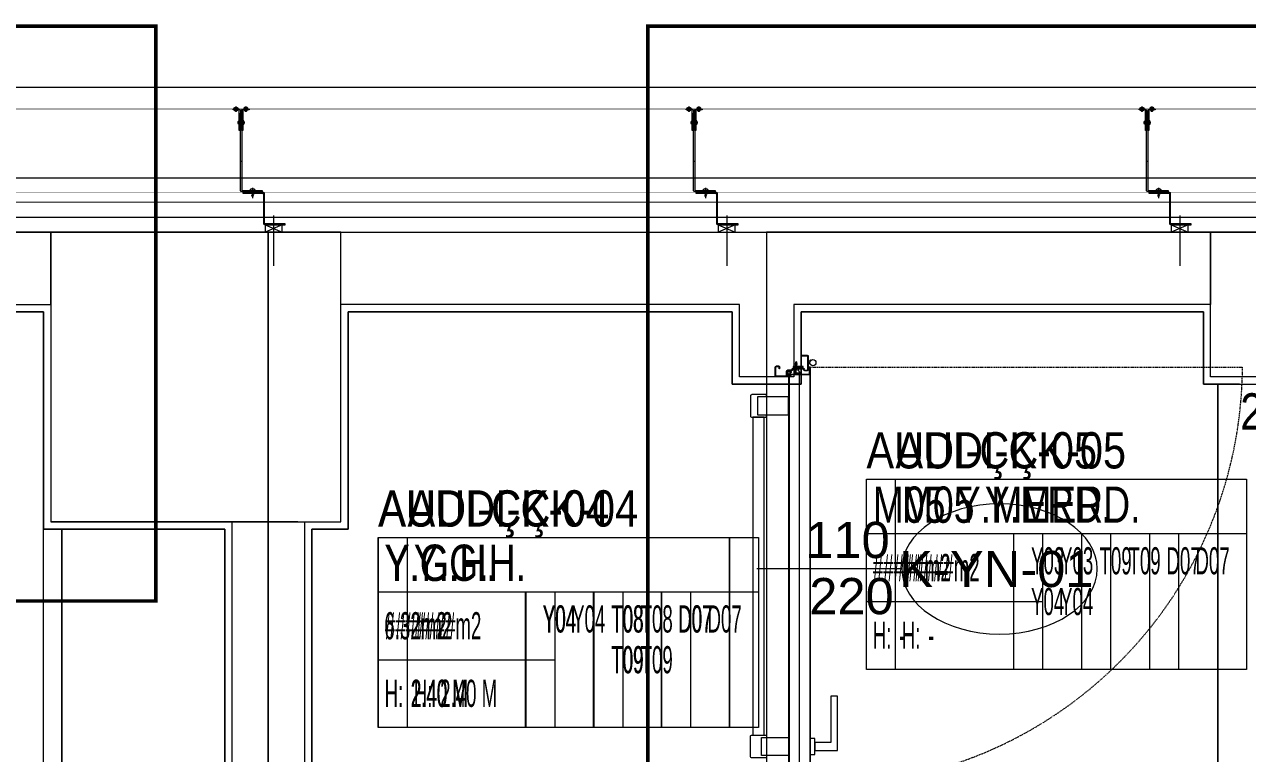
# Model space of a CAD drawing. Extents: x -1133 to 23780, y -1311 to 8245.
# Drawn here: x 21810.2 to 22147.7, y 2681 to 2882.3 of the extents above; entities that cross this region are included whole.
import ezdxf
from ezdxf.enums import TextEntityAlignment as Align

# ---------------------------------------------------------------- set-up
doc = ezdxf.new("R2010")
doc.units = 0
doc.header["$MEASUREMENT"] = 0
doc.linetypes.add('DOT2', pattern=[0.125, 0, -0.125])
doc.linetypes.add('HIDDEN2', pattern=[4.7625, 3.175, -1.5875])
doc.layers.get('0').update_dxf_attribs({"color": 9, "lineweight": 9})
for name, color, linetype, lineweight in [('00', 9, 'Continuous', 9), ('01', 9, 'Continuous', 9), ('06C', 9, 'Continuous', 9), ('06D', 9, 'Continuous', 9), ('10', 9, 'Continuous', 9), ('12', 9, 'Continuous', 9), ('14', 9, 'Continuous', 9), ('19', 9, 'Continuous', 9), ('20', 9, 'DOT2', 9), ('21', 9, 'Continuous', 9), ('22', 8, 'Continuous', 9), ('31', 9, 'Continuous', 9), ('33', 9, 'BATTING', 9), ('35', 9, 'Continuous', 9), ('40B', 9, 'Continuous', 9)]:
    doc.layers.add(name, color=color, linetype=linetype, lineweight=lineweight)
doc.styles.add('Arial', font='arial.ttf', dxfattribs={"height": 2.5})
doc.styles.add('MuuM_TEXT-STANDART', font='ARIALN.TTF')
doc.linetypes.add('BATTING', pattern='A,0.0001,-0.1,[134,ltypeshp.shx,S=0.1,R=0,X=-0.1,Y=0],-0.2,[134,ltypeshp.shx,S=0.1,R=180,X=0.1,Y=0],-0.1', length=0.4001)

# ---------------------------------------------------------------- blocks, each defined once
blk = doc.blocks.new('0_doorno')
blk.add_lwpolyline([(4.5, 0), (12.5, 0)])
blk.add_ellipse((-0.891, 0), major_axis=(-5.391, 0), ratio=0.666667)
at = {"style": 'Arial'}
blk.add_attdef('YUKSEKLIK', text='', height=2, dxfattribs=at).set_placement((5, 12.3), align=Align.TOP_LEFT)
blk.add_attdef('KAPINO', text='', height=2, dxfattribs=at).set_placement((0, 0), align=Align.MIDDLE)
blk.add_attdef('GENISLIK', text='', height=2, dxfattribs=at).set_placement((5, -3.789), align=Align.BOTTOM_LEFT)
blk = doc.blocks.new('KAPI KODLARI ÇATI KATI')
at = {"layer": '22'}
ref = blk.add_blockref('0_doorno', (22074.82, 2732), dxfattribs=dict(at, xscale=-5, yscale=5, zscale=5))
ref.add_attrib('KAPINO', 'K-YN-01', dxfattribs={"layer": '0', "height": 10, "style": 'Arial'}).set_placement((22078.4, 2732), align=Align.MIDDLE)
ref.add_attrib('GENISLIK', '110', dxfattribs={"layer": '0', "height": 10, "style": 'Arial'}).set_placement((22025.66, 2732), align=Align.BOTTOM_LEFT)
ref.add_attrib('YUKSEKLIK', '220', dxfattribs={"layer": '0', "height": 10, "style": 'Arial'}).set_placement((22026.77, 2729.5), align=Align.TOP_LEFT)
blk = doc.blocks.new('0_roomno2-flat-2')
at = {"layer": '21'}
blk.add_lwpolyline([(96.88, -52.5), (0, -52.5), (0, 0), (96.88, 0)], close=True, dxfattribs=at)
for points in [[(0, -15), (96.88, -15)], [(40.62, -15), (40.62, -52.5)], [(59.38, -15), (59.38, -52.5)], [(78.12, -15), (78.12, -52.5)], [(0, -33.75), (40.62, -33.75)]]:
    blk.add_lwpolyline(points, dxfattribs=at)
at = {"layer": '21', "style": 'MuuM_TEXT-STANDART', "width": 0.6}
blk.add_text('H:', height=7.5, dxfattribs=at).set_placement((1.75, -43.04), align=Align.MIDDLE_LEFT)
at = {"layer": '21', "style": 'Arial'}
blk.add_attdef('ODANO', (0, 5.85), '', height=10, dxfattribs=at)
blk.add_attdef('MEKANADI', text='', height=10, dxfattribs=at).set_placement((1.75, -15), align=Align.BOTTOM_LEFT)
at = {"layer": '21', "style": 'MuuM_TEXT-STANDART', "width": 0.6}
for tag, p in [('YER01', (50, -22.5)), ('TAVAN01', (68.75, -22.5)), ('DUVAR01', (87.5, -22.5)), ('YER02', (50, -33.75)), ('TAVAN02', (68.75, -33.75)), ('DUVAR02', (87.5, -33.75)), ('YER03', (50, -45)), ('TAVAN03', (68.75, -45)), ('DUVAR03', (87.5, -45))]:
    blk.add_attdef(tag, text='', height=7.5, dxfattribs=at).set_placement(p, align=Align.MIDDLE_CENTER)
for tag, p in [('M2', (1.75, -24.38)), ('TEMIZTAVANYUKSEKLIGI', (9, -43.04))]:
    blk.add_attdef(tag, text='', height=7.5, dxfattribs=at).set_placement(p, align=Align.MIDDLE_LEFT)
blk = doc.blocks.new('p-kolon_80x80')
blk.add_lwpolyline([(-40, -40), (40, -40), (40, 40), (-40, 40)], close=True)
blk = doc.blocks.new('*U11')
at = {"ltscale": 15}
for p, q in [((-24.9, 0.9), (-25.7, 0)), ((-24.9, -0.9), (-25.7, 0)), ((-22.9, 1.5), (-24.9, 0.9)), ((-22.9, 1.5), (-22.9, -1.5)), ((-21.2, -2.7), (-18.1, 2.8)), ((-21, -2.7), (-17.9, 2.7)), ((-19.7, -2.7), (-16.6, 2.8)), ((-19.5, -2.7), (-16.4, 2.7)), ((-18.5, 1.5), (-18.3, 2)), ((-18.2, -2.7), (-15.1, 2.8)), ((-18, -2.7), (-14.9, 2.7)), ((-17, 1.5), (-16.8, 2)), ((-16.7, -2.7), (-13.6, 2.8)), ((-16.5, -2.7), (-13.4, 2.7)), ((-15.5, 1.5), (-15.3, 2)), ((-15.2, -2.7), (-12.1, 2.8)), ((-15, -2.7), (-11.9, 2.7)), ((-14, 1.5), (-13.8, 2)), ((-13.7, -2.7), (-10.6, 2.8)), ((-13.5, -2.7), (-10.4, 2.7)), ((-12.5, 1.5), (-12.3, 2)), ((-12.2, -2.7), (-9.1, 2.8)), ((-12, -2.7), (-8.9, 2.7)), ((-11, 1.5), (-10.8, 2)), ((-10.7, -2.7), (-7.6, 2.8)), ((-10.5, -2.7), (-7.4, 2.7)), ((-9.5, 1.5), (-9.3, 2)), ((-9.2, -2.7), (-6.1, 2.8)), ((-9, -2.7), (-5.9, 2.7)), ((-8, 1.5), (-7.8, 2)), ((-7.7, -2.7), (-4.6, 2.8)), ((-7.5, -2.7), (-4.4, 2.7)), ((-6.5, 1.5), (-6.3, 2)), ((-6.2, -2.7), (-3.1, 2.8)), ((-6, -2.7), (-2.9, 2.7)), ((-5, 1.5), (-4.8, 2)), ((-4.7, -2.7), (-1.6, 2.8)), ((-4.5, -2.7), (-1.4, 2.7)), ((-3.5, 1.5), (-3.3, 2)), ((-2, 1.5), (-1.8, 2)), ((-0.5, 4.2), (-1.5, 1.5)), ((0, 0.5), (-0.6, 0.5)), ((-24.9, -0.9), (-22.9, -1.5)), ((-8.6, -1.5), (-22.9, -1.5)), ((-21.2, -2.7), (-20.9, -1.5)), ((-20.3, -1.5), (-19.1, -1.5)), ((-19.7, -2.7), (-19.4, -1.5)), ((-18.8, -1.5), (-17.6, -1.5)), ((-18.2, -2.7), (-17.9, -1.5)), ((-17.3, -1.5), (-16.1, -1.5)), ((-16.7, -2.7), (-16.4, -1.5)), ((-15.8, -1.5), (-14.6, -1.5)), ((-15.2, -2.7), (-14.9, -1.5)), ((-14.3, -1.5), (-13.1, -1.5)), ((-13.7, -2.7), (-13.4, -1.5)), ((-12.8, -1.5), (-11.6, -1.5)), ((-12.2, -2.7), (-11.9, -1.5)), ((-11.3, -1.5), (-10.1, -1.5)), ((-10.7, -2.7), (-10.4, -1.5)), ((-9.8, -1.5), (-8.6, -1.5)), ((-9.2, -2.7), (-8.9, -1.5)), ((-8.3, -1.5), (-7.1, -1.5)), ((-7.7, -2.7), (-7.4, -1.5)), ((-6.8, -1.5), (-5.6, -1.5)), ((-6.2, -2.7), (-5.9, -1.5)), ((-5.3, -1.5), (-4.1, -1.5)), ((-4.7, -2.7), (-4.4, -1.5)), ((-3.8, -1.5), (-2.1, -1.5)), ((-0.5, -4.2), (-1.5, -1.5)), ((0, -0.5), (-0.6, -0.5))]:
    blk.add_line(p, q, dxfattribs=at)
for p, q in [((-6.9, 1.5), (-22.9, 1.5)), ((-17.4, 1.5), (-18.6, 1.5)), ((-15.9, 1.5), (-17.1, 1.5)), ((-14.4, 1.5), (-15.6, 1.5)), ((-12.9, 1.5), (-14.1, 1.5)), ((-11.4, 1.5), (-12.6, 1.5)), ((-9.9, 1.5), (-11.1, 1.5)), ((-8.4, 1.5), (-9.6, 1.5)), ((-6.9, 1.5), (-8.1, 1.5)), ((-5.4, 1.5), (-6.6, 1.5)), ((-3.9, 1.5), (-5.1, 1.5)), ((-2.4, 1.5), (-3.6, 1.5)), ((-1.5, 1.5), (-2.1, 1.5)), ((0, 0.5), (0, 4.1)), ((-1.5, -1.5), (-2.1, -1.5)), ((0, -0.5), (0, -4.1))]:
    blk.add_line(p, q)
for centre, radius, start, end in [((-26, 3.9), 3.92, 274.361, 322.1025), ((-26, -3.9), 3.92, 37.8975, 85.639), ((-18, 2.8), 0.0971, 330.3204, 150.3204), ((-16.5, 2.8), 0.0971, 330.3204, 150.3204), ((-15, 2.8), 0.0971, 330.3204, 150.3204), ((-13.5, 2.8), 0.0971, 330.3204, 150.3204), ((-12, 2.8), 0.0971, 330.3204, 150.3204), ((-10.5, 2.8), 0.0971, 330.3204, 150.3204), ((-9, 2.8), 0.0971, 330.3204, 150.3204), ((-7.5, 2.8), 0.0971, 330.3204, 150.3204), ((-6, 2.8), 0.0971, 330.3204, 150.3204), ((-4.5, 2.8), 0.0971, 330.3204, 150.3204), ((-3, 2.8), 0.0971, 330.3204, 150.3204), ((-1.5, 2.8), 0.0971, 330.3204, 150.3204), ((-0.6, 0), 0.486, 90, 270), ((-0.3, 4.1), 0.25, 0, 150.0864), ((-21.1, -2.7), 0.0971, 150.3204, 330.3204), ((-19.6, -2.7), 0.0971, 150.3204, 330.3204), ((-18.1, -2.7), 0.0971, 150.3204, 330.3204), ((-16.6, -2.7), 0.0971, 150.3204, 330.3204), ((-15.1, -2.7), 0.0971, 150.3204, 330.3204), ((-13.6, -2.7), 0.0971, 150.3204, 330.3204), ((-12.1, -2.7), 0.0971, 150.3204, 330.3204), ((-10.6, -2.7), 0.0971, 150.3204, 330.3204), ((-9.1, -2.7), 0.0971, 150.3204, 330.3204), ((-7.6, -2.7), 0.0971, 150.3204, 330.3204), ((-6.1, -2.7), 0.0971, 150.3204, 330.3204), ((-4.6, -2.7), 0.0971, 150.3204, 330.3204), ((-0.3, -4.1), 0.25, 209.9136, 0)]:
    blk.add_arc(centre, radius, start, end, dxfattribs=at)
blk = doc.blocks.new('conta')
at = {"ltscale": 10}
for p, q in [((-2649.88, 5344.46), (-2649.78, 5344.3)), ((-2649.87, 5345.53), (-2649.81, 5345.61)), ((-2649.78, 5344.3), (-2649.74, 5344.3)), ((-2649.72, 5345.4), (-2649.28, 5345.4)), ((-2649.25, 5345.41), (-2649.09, 5345.51)), ((-2648.97, 5344.05), (-2648.78, 5343.8)), ((-2648.87, 5344.09), (-2648.7, 5343.86)), ((-2648.83, 5344.87), (-2648.56, 5345.24)), ((-2648.77, 5345.12), (-2648.63, 5345.3)), ((-2648.56, 5345.31), (-2648.56, 5345.31)), ((-2648.71, 5343.79), (-2648.71, 5343.79))]:
    blk.add_line(p, q, dxfattribs=at)
for centre, radius, start, end in [((-2653.03, 5345), 3.19, 350.4674, 8.9372), ((-2649.87, 5344.47), 0.02, 170.4674, 213.7451), ((-2649.83, 5345.5), 0.05, 140.6345, 188.9372), ((-2649.74, 5345.58), 0.0696, 22.2428, 159.258), ((-2650.94, 5345.01), 1.24, 340.3382, 16.7772), ((-2649.74, 5344.58), 0.03, 160.3382, 273.2666), ((-2649.72, 5345.37), 0.03, 90, 196.7772), ((-2649.56, 5341.55), 3.01, 80.4362, 93.2666), ((-2649.28, 5345.45), 0.05, 270, 303.0062), ((-2649.22, 5344.14), 0.231, 353.9571, 81.9004), ((-2649.08, 5345.49), 0.03, 4.7972, 123.0062), ((-2649.06, 5344.54), 0.03, 260.4362, 338.7066), ((-2650.22, 5344.99), 1.27, 338.7066, 23.0418), ((-2648.89, 5344.11), 0.1, 173.9571, 217.2653), ((-2649.01, 5345.57), 0.05, 18.7951, 42.1429), ((-2651.17, 5344.83), 2.33, 7.5897, 18.7951), ((-2658.2, 5345.19), 9.36, 353.6857, 357.8537), ((-2648.79, 5344.15), 0.1, 173.6857, 217.2653), ((-2648.81, 5345.15), 0.05, 187.5897, 322.7347), ((-2648.79, 5344.84), 0.05, 142.7347, 180.2669), ((-2648.74, 5343.83), 0.05, 307.2653, 37.2653), ((-2648.59, 5345.27), 0.05, 52.7347, 142.7347), ((-2648.59, 5345.27), 0.05, 322.7347, 52.7347), ((-2648.74, 5343.83), 0.05, 217.2653, 307.2653)]:
    blk.add_arc(centre, radius, start, end, dxfattribs=at)
for points, knots in [([(-2649.74, 5344.31), (-2649.74, 5344.34), (-2649.7, 5344.52), (-2649.59, 5344.33), (-2649.34, 5344.36), (-2649.23, 5344.37), (-2649.18, 5344.37)], [0, 0, 0, 0, 0.1008757, 0.3841126, 0.5436166, 0.6906785, 0.6906785, 0.6906785, 0.6906785]), ([(-2648.98, 5345.6), (-2649, 5345.63), (-2649.09, 5345.71), (-2649.23, 5345.44), (-2649.32, 5345.74), (-2649.39, 5345.46), (-2649.51, 5345.75), (-2649.59, 5345.5), (-2649.65, 5345.57), (-2649.68, 5345.61)], [0.0086373, 0.0086373, 0.0086373, 0.0086373, 0.1097304, 0.3133405, 0.4430081, 0.5658764, 0.7165186, 0.8527974, 0.9648495, 0.9648495, 0.9648495, 0.9648495])]:
    blk.add_open_spline(points, degree=3, knots=knots, dxfattribs=at)
blk = doc.blocks.new('p-yn_sackasa')
at = {"layer": '10', "linetype": 'Continuous'}
for p, q in [((0, 6.16), (0, 6.9)), ((0.01, 6.9), (0.01, 6.15)), ((0.14, 6.9), (0.14, 6.16)), ((0.15, 6.9), (0.15, 6.16)), ((2.69, 7.16), (0.26, 7.16)), ((2.69, 7.15), (0.26, 7.15)), ((2.69, 7.02), (0.26, 7.02)), ((0.26, 7.01), (2.69, 7.01)), ((2.8, 3.29), (2.8, 6.9)), ((2.81, 3.29), (2.81, 6.9)), ((2.94, 3.29), (2.94, 6.9)), ((2.95, 3.29), (2.95, 6.9)), ((0.26, 6.05), (0.76, 6.05)), ((0.75, 6.04), (0.26, 6.04)), ((0.26, 5.91), (0.75, 5.91)), ((0.76, 5.9), (0.26, 5.9)), ((0.75, 5.91), (0.75, 6.04)), ((0.76, 5.9), (0.76, 6.05)), ((1.11, 2.52), (1.11, 3.73)), ((1.12, 2.52), (1.12, 3.73)), ((1.25, 3.73), (1.25, 2.52)), ((1.26, 2.52), (1.26, 3.73)), ((1.37, 3.98), (2.49, 3.98)), ((2.49, 3.97), (1.37, 3.97)), ((1.37, 3.84), (2.49, 3.84)), ((2.49, 3.83), (1.37, 3.83)), ((2.6, 3.69), (2.5, 3.36)), ((2.51, 3.35), (2.61, 3.69)), ((2.73, 3.65), (2.63, 3.32)), ((2.74, 3.64), (2.64, 3.31)), ((-2.19, 0), (-2.19, -0.15)), ((0.67, -0.71), (0.67, 2.27)), ((0.69, -0.71), (0.69, 2.27)), ((0.81, -0.71), (0.81, 2.27)), ((0.83, -0.71), (0.83, 2.27)), ((0.92, 2.33), (0.95, 2.32)), ((0.93, 2.34), (0.95, 2.33)), ((1.01, 2.46), (0.99, 2.47)), ((0.99, 2.46), (1.01, 2.45)), ((-2.95, -0.25), (-2.95, -1.75)), ((-2.94, -1.75), (-2.94, -0.25)), ((-2.81, -0.25), (-2.81, -1.75)), ((-2.8, -0.25), (-2.8, -1.75)), ((-2.19, 0), (-2.7, 0)), ((-2.2, -0.01), (-2.7, -0.01)), ((-2.2, -0.14), (-2.7, -0.14)), ((-2.19, -0.15), (-2.7, -0.15)), ((1.01, -1.85), (-2.7, -1.85)), ((1.01, -1.86), (-2.7, -1.86)), ((-2.7, -1.99), (1.01, -1.99)), ((1.01, -2), (-2.7, -2)), ((-2.2, -0.14), (-2.2, -0.01)), ((0.92, -0.77), (0.95, -0.76)), ((0.93, -0.78), (0.95, -0.77)), ((0.99, -0.89), (1.01, -0.88)), ((1.01, -0.89), (0.99, -0.91)), ((1.11, -0.96), (1.11, -1.75)), ((1.12, -0.96), (1.12, -1.75)), ((1.25, -0.96), (1.25, -1.75)), ((1.26, -0.96), (1.26, -1.75))]:
    blk.add_line(p, q, dxfattribs=at)
for points in [[(0.15, 2.14), (0.67, 2.14), (0.67, -0.54), (0.15, -0.54)], [(0.15, 2.14), (0.41, 2.14), (0.41, -0.54), (0.15, -0.54)]]:
    blk.add_lwpolyline(points, close=True, dxfattribs=at)
for centre, radius, start, end in [((0.26, 6.9), 0.261, 90, 180), ((0.26, 6.9), 0.249, 90, 180), ((0.26, 6.9), 0.122, 90, 180), ((0.26, 6.9), 0.11, 90, 180), ((2.69, 6.9), 0.261, 0, 90), ((2.69, 6.9), 0.249, 0, 90), ((2.69, 6.9), 0.122, 0, 90), ((2.69, 6.9), 0.11, 0, 90), ((0.26, 6.16), 0.261, 180, 270), ((0.26, 6.16), 0.249, 181.345, 271.3502), ((0.26, 6.16), 0.122, 180, 270), ((0.26, 6.16), 0.11, 180, 270), ((1.37, 3.73), 0.253, 90, 180), ((1.37, 3.73), 0.24, 90, 180), ((1.37, 3.73), 0.114, 90, 180), ((1.37, 3.73), 0.101, 90, 180), ((2.49, 3.72), 0.261, 342.8602, 90), ((2.49, 3.72), 0.249, 342.8613, 90), ((2.49, 3.72), 0.122, 342.8607, 90), ((2.49, 3.72), 0.11, 342.8621, 90), ((0.89, 2.27), 0.219, 63.2153, 180), ((0.89, 2.27), 0.206, 63.2169, 180), ((0.89, 2.27), 0.0801, 63.215, 180), ((0.89, 2.27), 0.0674, 63.2144, 180), ((1.04, 2.52), 0.206, 243.2197, 0), ((1.04, 2.52), 0.219, 243.2148, 0), ((1.04, 2.52), 0.0801, 243.2203, 0), ((1.04, 2.52), 0.0674, 243.2129, 0), ((2.72, 3.29), 0.232, 162.8601, 0), ((2.72, 3.29), 0.219, 162.8613, 0), ((2.72, 3.29), 0.0927, 162.8605, 0), ((2.72, 3.29), 0.0801, 162.8624, 0), ((-2.7, -0.25), 0.253, 90, 180), ((-2.7, -1.75), 0.253, 180, 270), ((-2.7, -0.25), 0.24, 90, 180), ((-2.7, -1.75), 0.24, 180, 270), ((-2.7, -0.25), 0.114, 90, 180), ((-2.7, -1.75), 0.114, 180, 270), ((-2.7, -0.25), 0.101, 90, 180), ((-2.7, -1.75), 0.101, 180, 270), ((0.89, -0.71), 0.219, 180, 296.785), ((0.89, -0.71), 0.206, 180, 296.7851), ((0.89, -0.71), 0.0801, 180, 296.785), ((0.89, -0.71), 0.0674, 180, 180.5245), ((0.89, -0.71), 0.0674, 180, 296.7871), ((1.04, -0.96), 0.219, 0, 116.7854), ((1.04, -0.96), 0.206, 0, 116.7836), ((1.04, -0.96), 0.0801, 0, 116.7811), ((1.04, -0.96), 0.0674, 0, 116.7871), ((1.01, -1.75), 0.114, 270, 0), ((1.01, -1.75), 0.24, 270, 0), ((1.01, -1.75), 0.101, 270, 0), ((1.01, -1.75), 0.253, 270, 0)]:
    blk.add_arc(centre, radius, start, end, dxfattribs=at)
at = {"layer": '10', "xscale": 0.0842696629213483, "yscale": 0.0842696629213483, "zscale": 0.0842696629213483}
blk.add_blockref('*U11', (0.95, 1.35), dxfattribs=at)
at = {"layer": '14', "xscale": -0.7887640449438696, "yscale": 0.7887640449438696, "zscale": 0.7887640449438204, "rotation": 90}
blk.add_blockref('conta', (4217.78, -2086.42), dxfattribs=at)
blk = doc.blocks.new('*U460')
at = {"layer": '06D'}
for points in [[(12.5, 9.56), (11.87, 9.56), (11.87, 13.56, -0.414214), (12.25, 13.93), (17.75, 13.93, -0.414214), (18.12, 13.56), (18.12, 9.56), (17.5, 9.56)], [(111.5, 9.56), (112.12, 9.56), (112.12, 13.56, 0.414214), (111.75, 13.93), (106.25, 13.93, 0.414214), (105.87, 13.56), (105.87, 9.56), (106.5, 9.56)]]:
    blk.add_lwpolyline(points, format="xyb", dxfattribs=at)
for points in [[(12.5, 10.94), (17.5, 10.94), (17.5, 3.44), (12.5, 3.44)], [(105.87, 13.31), (18.12, 13.31), (18.12, 10.18), (105.87, 10.18)], [(111.5, 12.06), (106.5, 12.06), (106.5, 3.44), (111.5, 3.44)]]:
    blk.add_lwpolyline(points, close=True, dxfattribs=at)
for points in [[(12.8, -2.56), (12.8, -3.81), (17.2, -3.81), (17.2, -2.56), (12.8, -2.56)], [(13.87, -3.81), (13.87, -10.06), (28.87, -10.06), (28.87, -8.19), (16.12, -8.19), (16.12, -8.19), (16.12, -3.81), (13.87, -3.81)]]:
    blk.add_lwpolyline(points, dxfattribs=at)
at = {"layer": '10', "ltscale": 10}
for p, q in [((117.6, 3.44), (6.4, 3.44)), ((5, 0.68), (6, 1.33)), ((5, 0.68), (6, 1.33)), ((6, 0.28), (5, 0.28)), ((6, 0.28), (5, 0.28)), ((6, 0.08), (5, 0.08)), ((6, 0.08), (5, 0.08)), ((6, 1.76), (6, 1.33)), ((6.3, 1.76), (6, 1.76)), ((6, 1.76), (6, 1.33)), ((6.3, 1.76), (6, 1.76)), ((6, 1.33), (6, -0.17)), ((6, 1.33), (6, -0.17)), ((6.3, -2.19), (6.3, 3.34)), ((6.3, 1.33), (6.3, 1.76)), ((6.3, 1.33), (6.3, 1.76)), ((6.3, -0.17), (6.3, 1.33)), ((6.3, -0.17), (6.3, 1.33)), ((6.45, -2.29), (6.45, 3.24)), ((117.5, 3.29), (6.5, 3.29)), ((117.55, -2.29), (117.55, 3.24)), ((117.7, -2.19), (117.7, 3.34)), ((117.7, 1.76), (117.7, 0.26)), ((118, 1.76), (117.7, 1.76)), ((117.7, 0.26), (117.7, -0.17)), ((118, 0.26), (118, 1.76)), ((118, 1.51), (119, 1.51)), ((118, 1.31), (119, 1.31)), ((119, 0.91), (118, 0.26)), ((118, -0.17), (118, 0.26)), ((4.3, -2.46), (4.3, -2.34)), ((4.4, -2.24), (6.25, -2.24)), ((119.6, -2.56), (4.4, -2.56)), ((4.45, -2.41), (4.45, -2.39)), ((4.45, -2.39), (6.35, -2.39)), ((119.54, -2.41), (4.45, -2.41)), ((6, -0.17), (6.3, -0.17)), ((6, -0.17), (6.3, -0.17)), ((119.54, -2.39), (117.65, -2.39)), ((117.7, -0.17), (118, -0.17)), ((119.6, -2.24), (117.75, -2.24)), ((119.55, -2.41), (119.55, -2.39)), ((119.7, -2.46), (119.7, -2.34)), ((120.84, -2), (120.84, -2.43)), ((120.84, -2), (120.84, -2.43)), ((121.05, -2), (121.05, -2.43)), ((121.05, -2), (121.05, -2.43)), ((121.22, -2.16), (121.05, -2.16)), ((121.22, -2.16), (121.05, -2.16)), ((121.22, -2.16), (121.22, -2.29)), ((121.22, -2.16), (121.22, -2.29)), ((121.6, -2.73), (121.73, -2.62)), ((121.6, -2.73), (121.73, -2.62))]:
    blk.add_line(p, q, dxfattribs=at)
blk.add_circle((120.95, -3.26), 0.843, dxfattribs=at)
blk.add_circle((120.95, -3.26), 0.843, dxfattribs=at)
for centre, radius, start, end in [((6.44, 3.3), 0.141, 104.9271, 165.0729), ((117.6, 3.34), 0.1, 0, 90), ((117.5, 3.24), 0.05, 0, 90), ((4.4, -2.34), 0.1, 90, 180), ((4.4, -2.46), 0.1, 180, 270), ((4.45, -2.39), 0.005, 90, 180), ((4.45, -2.41), 0.005, 180, 270), ((6.25, -2.19), 0.05, 270, 0), ((6.35, -2.29), 0.1, 270, 0), ((117.65, -2.29), 0.1, 180, 270), ((117.75, -2.19), 0.05, 180, 270), ((119.54, -2.39), 0.005, 0, 90), ((119.54, -2.41), 0.005, 270, 360), ((119.6, -2.34), 0.1, 0, 90), ((119.6, -2.46), 0.1, 270, 0), ((120.42, -2.26), 0.302, 285.5524, 60.0315), ((120.42, -2.26), 0.302, 285.5524, 60.0315), ((120.42, -2.26), 0.428, 336.352, 37.621), ((120.42, -2.26), 0.428, 336.352, 37.621), ((120.95, -3.26), 1.01, 39.4092, 74.2861), ((120.95, -3.26), 1.01, 39.4092, 74.2861)]:
    blk.add_arc(centre, radius, start, end, dxfattribs=at)
at = {"layer": '20'}
blk.add_lwpolyline([(119.7, -2.4), (119.7, -121.8, -0.421209), (4.3, -2.4, 1)], format="xyb", dxfattribs=at)
at = {"layer": '33', "ltscale": 0.25}
blk.add_lwpolyline([(117.55, 0.48), (6.45, 0.48)], dxfattribs=at)
blk.add_blockref('p-yn_sackasa', (4, 0))
at = {"xscale": -1}
blk.add_blockref('p-yn_sackasa', (120, 0), dxfattribs=at)
blk = doc.blocks.new('p- alum kaplama profil')
at = {"lineweight": 13}
blk.add_lwpolyline([(7.12, 12.59), (7.12, 26.49)], dxfattribs=at)
at = {"lineweight": 5}
blk.add_lwpolyline([(9.44, 15.16), (4.79, 15.16), (4.79, 17.16), (9.44, 17.16)], close=True, dxfattribs=at)
for points in [[(4.79, 15.16), (9.44, 17.16)], [(9.44, 15.16), (4.79, 17.16)]]:
    blk.add_lwpolyline(points, dxfattribs=at)
at = {"lineweight": 18}
blk.add_lwpolyline([(4.09, 6.16), (-1.41, 6.16), (-1.41, 6.46), (4.09, 6.46, 0.414214), (4.29, 6.66), (4.29, 14.66, -0.414214), (4.79, 15.16), (10.29, 15.16), (10.29, 14.86), (4.79, 14.86, 0.414214), (4.59, 14.66), (4.59, 6.66, -0.414214)], format="xyb", close=True, dxfattribs=at)
blk.add_lwpolyline([(-2.06, 5.56), (-2.06, -2.34), (-2.06, -15.69), (-1.66, -15.69), (-1.66, -2.34), (-1.66, 5.56), (-1.66, 5.56), (-1.66, 5.57), (-1.66, 5.57), (-1.66, 5.58), (-1.66, 5.58), (-1.65, 5.59), (-1.65, 5.59), (-1.65, 5.59), (-1.65, 5.6), (-1.65, 5.6), (-1.64, 5.61), (-1.64, 5.61), (-1.64, 5.62), (-1.64, 5.62), (-1.63, 5.62), (-1.63, 5.63), (-1.63, 5.63), (-1.62, 5.63), (-1.62, 5.64), (-1.61, 5.64), (-1.61, 5.64), (-1.61, 5.64), (-1.6, 5.65), (-1.6, 5.65), (-1.59, 5.65), (-1.59, 5.65), (-1.58, 5.65), (-1.58, 5.65), (-1.57, 5.66), (-1.57, 5.66), (-1.56, 5.66), (-1.56, 5.66), (3.94, 5.66), (3.94, 6.06), (-1.56, 6.06), (-1.58, 6.06), (-1.61, 6.05), (-1.63, 6.05), (-1.66, 6.05), (-1.68, 6.04), (-1.7, 6.03), (-1.73, 6.03), (-1.75, 6.02), (-1.77, 6.01), (-1.79, 6), (-1.82, 5.99), (-1.84, 5.97), (-1.86, 5.96), (-1.88, 5.94), (-1.89, 5.93), (-1.91, 5.91), (-1.93, 5.89), (-1.95, 5.87), (-1.96, 5.85), (-1.97, 5.83), (-1.99, 5.81), (-2, 5.79), (-2.01, 5.77), (-2.02, 5.75), (-2.03, 5.72), (-2.04, 5.7), (-2.04, 5.68), (-2.05, 5.65), (-2.05, 5.63), (-2.06, 5.61), (-2.06, 5.58)], close=True)
blk.add_lwpolyline([(-1.66, -2.34), (-2.06, -2.34)])
for points in [[(-2.36, -10.84), (-2.36, -16.39), (-2.36, -16.39, -0.414214), (-2.51, -16.54), (-2.51, -16.54), (-4.06, -16.54), (-4.06, -16.84), (-2.51, -16.84), (-2.51, -16.84, 0.414214), (-2.06, -16.39), (-2.06, -10.84)], [(-1.36, -10.84), (-1.66, -10.84), (-1.66, -16.39, 0.414214), (-1.21, -16.84), (-1.21, -16.84), (0.34, -16.84), (0.34, -16.54), (-1.21, -16.54), (-1.21, -16.54, -0.414214), (-1.36, -16.39), (-1.36, -16.39)]]:
    blk.add_lwpolyline(points, format="xyb", close=True)
for points in [[(1.61, 6.87, -10), (0.98, 6.96, -10)], [(1.56, 7.05, -10), (1.02, 7.13, -10)], [(1.05, 6.91, -10), (1.29, 7.56, -10)], [(1.29, 4.93, -10), (1.29, 7.8, -10)], [(1.53, 6.82, -10), (1.29, 7.56, -10)], [(0.67, 5.66, -10), (1.91, 5.66, -10)], [(0.67, 5.66, -10), (0.67, 5.64, -10), (0.67, 5.62, -10), (0.67, 5.6, -10), (0.68, 5.58, -10), (0.68, 5.56, -10), (0.69, 5.54, -10), (0.69, 5.52, -10), (0.7, 5.5, -10), (0.7, 5.48, -10), (0.71, 5.46, -10), (0.72, 5.45, -10), (0.73, 5.43, -10), (0.74, 5.41, -10), (0.75, 5.4, -10), (0.76, 5.38, -10), (0.77, 5.36, -10), (0.79, 5.35, -10), (0.8, 5.33, -10), (0.81, 5.32, -10), (0.83, 5.31, -10), (0.84, 5.29, -10), (0.86, 5.28, -10), (0.87, 5.27, -10), (0.89, 5.26, -10), (0.91, 5.25, -10), (0.92, 5.24, -10), (0.94, 5.23, -10), (0.96, 5.22, -10), (0.98, 5.21, -10), (1, 5.21, -10), (1.02, 5.2, -10), (1.03, 5.2, -10)], [(0.96, 5.66, -10), (0.97, 5.66, -10), (0.97, 5.66, -10), (0.97, 5.66, -10), (0.98, 5.66, -10), (0.98, 5.66, -10), (0.99, 5.66, -10), (0.99, 5.66, -10), (1, 5.66, -10), (1, 5.67, -10), (1, 5.67, -10), (1.01, 5.67, -10), (1.01, 5.67, -10), (1.01, 5.67, -10), (1.02, 5.68, -10), (1.02, 5.68, -10), (1.02, 5.68, -10), (1.03, 5.69, -10), (1.03, 5.69, -10), (1.03, 5.69, -10), (1.04, 5.7, -10), (1.04, 5.7, -10), (1.04, 5.7, -10), (1.04, 5.71, -10), (1.04, 5.71, -10), (1.05, 5.72, -10), (1.05, 5.72, -10), (1.05, 5.72, -10), (1.05, 5.73, -10), (1.05, 5.73, -10), (1.05, 5.74, -10), (1.05, 5.74, -10), (1.05, 5.75, -10)], [(1.33, 5.85, -10), (0.98, 5.88, -10)], [(1.03, 5.2, -10), (1.04, 5.2, -10), (1.05, 5.19, -10), (1.05, 5.19, -10), (1.06, 5.19, -10), (1.06, 5.19, -10), (1.07, 5.19, -10), (1.07, 5.19, -10), (1.08, 5.19, -10), (1.08, 5.19, -10), (1.09, 5.19, -10), (1.09, 5.18, -10), (1.1, 5.18, -10), (1.1, 5.18, -10), (1.11, 5.18, -10), (1.11, 5.18, -10), (1.12, 5.18, -10), (1.12, 5.18, -10), (1.13, 5.18, -10), (1.13, 5.18, -10), (1.14, 5.18, -10), (1.15, 5.18, -10), (1.15, 5.18, -10), (1.16, 5.17, -10), (1.16, 5.17, -10), (1.17, 5.17, -10), (1.17, 5.17, -10), (1.18, 5.17, -10), (1.18, 5.17, -10), (1.19, 5.17, -10), (1.19, 5.17, -10), (1.2, 5.17, -10), (1.2, 5.17, -10)], [(1.05, 5.83, -10), (1.05, 6.01, -10)], [(1.05, 5.75, -10), (1.05, 5.83, -10)], [(1.2, 5.17, -10), (1.2, 5.2, -10)], [(1.38, 5.2, -10), (1.2, 5.2, -10)], [(1.29, 6.16, -10), (1.29, 6.26, -10)], [(1.38, 5.17, -10), (1.38, 5.2, -10)], [(1.38, 5.17, -10), (1.38, 5.17, -10), (1.39, 5.17, -10), (1.39, 5.17, -10), (1.4, 5.17, -10), (1.41, 5.17, -10), (1.41, 5.17, -10), (1.42, 5.17, -10), (1.42, 5.17, -10), (1.43, 5.17, -10), (1.43, 5.18, -10), (1.44, 5.18, -10), (1.44, 5.18, -10), (1.45, 5.18, -10), (1.45, 5.18, -10), (1.46, 5.18, -10), (1.46, 5.18, -10), (1.47, 5.18, -10), (1.47, 5.18, -10), (1.48, 5.18, -10), (1.48, 5.18, -10), (1.49, 5.18, -10), (1.5, 5.19, -10), (1.5, 5.19, -10), (1.51, 5.19, -10), (1.51, 5.19, -10), (1.52, 5.19, -10), (1.52, 5.19, -10), (1.53, 5.19, -10), (1.53, 5.19, -10), (1.54, 5.19, -10), (1.54, 5.2, -10), (1.55, 5.2, -10)], [(1.53, 5.75, -10), (1.53, 5.92, -10)], [(1.53, 5.75, -10), (1.53, 5.74, -10), (1.53, 5.74, -10), (1.53, 5.73, -10), (1.53, 5.73, -10), (1.53, 5.72, -10), (1.54, 5.72, -10), (1.54, 5.72, -10), (1.54, 5.71, -10), (1.54, 5.71, -10), (1.54, 5.7, -10), (1.54, 5.7, -10), (1.55, 5.7, -10), (1.55, 5.69, -10), (1.55, 5.69, -10), (1.55, 5.69, -10), (1.56, 5.68, -10), (1.56, 5.68, -10), (1.56, 5.68, -10), (1.57, 5.67, -10), (1.57, 5.67, -10), (1.58, 5.67, -10), (1.58, 5.67, -10), (1.58, 5.67, -10), (1.59, 5.66, -10), (1.59, 5.66, -10), (1.6, 5.66, -10), (1.6, 5.66, -10), (1.6, 5.66, -10), (1.61, 5.66, -10), (1.61, 5.66, -10), (1.62, 5.66, -10), (1.62, 5.66, -10)], [(1.55, 5.2, -10), (1.57, 5.2, -10), (1.59, 5.21, -10), (1.6, 5.21, -10), (1.62, 5.22, -10), (1.64, 5.23, -10), (1.66, 5.24, -10), (1.68, 5.25, -10), (1.69, 5.26, -10), (1.71, 5.27, -10), (1.73, 5.28, -10), (1.74, 5.29, -10), (1.76, 5.31, -10), (1.77, 5.32, -10), (1.78, 5.33, -10), (1.8, 5.35, -10), (1.81, 5.36, -10), (1.82, 5.38, -10), (1.83, 5.4, -10), (1.84, 5.41, -10), (1.85, 5.43, -10), (1.86, 5.45, -10), (1.87, 5.46, -10), (1.88, 5.48, -10), (1.89, 5.5, -10), (1.89, 5.52, -10), (1.9, 5.54, -10), (1.9, 5.56, -10), (1.9, 5.58, -10), (1.91, 5.6, -10), (1.91, 5.62, -10), (1.91, 5.64, -10), (1.91, 5.66, -10)], [(-2.86, -13.04, 0), (-0.86, -13.04, 0)], [(-2.36, -12.52, 0), (-2.4, -12.53, 0), (-2.43, -12.56, 0), (-2.47, -12.58, 0), (-2.5, -12.6, 0), (-2.53, -12.63, 0), (-2.56, -12.66, 0), (-2.59, -12.69, 0), (-2.61, -12.73, 0), (-2.63, -12.76, 0), (-2.65, -12.8, 0), (-2.67, -12.84, 0), (-2.68, -12.88, 0), (-2.69, -12.92, 0), (-2.7, -12.96, 0), (-2.71, -13, 0), (-2.71, -13.04, 0), (-2.71, -13.08, 0), (-2.7, -13.13, 0), (-2.69, -13.17, 0), (-2.68, -13.21, 0), (-2.67, -13.25, 0), (-2.65, -13.28, 0), (-2.63, -13.32, 0), (-2.61, -13.36, 0), (-2.59, -13.39, 0), (-2.56, -13.42, 0), (-2.53, -13.45, 0), (-2.5, -13.48, 0), (-2.47, -13.51, 0), (-2.43, -13.53, 0), (-2.4, -13.55, 0), (-2.36, -13.57, 0)], [(-2.36, -13.04, 0), (-2.36, -12.52, 0)], [(-2.36, -13.04, 0), (-2.36, -12.73, 0)], [(-2.36, -12.73, 0), (-2.36, -13.04, 0)], [(-1.36, -12.73, 0), (-2.36, -12.73, 0)], [(-2.36, -13.04, 0), (-2.36, -13.36, 0)], [(-2.36, -13.04, 0), (-2.36, -13.57, 0)], [(-2.36, -13.36, 0), (-2.36, -13.04, 0)], [(-1.36, -13.36, 0), (-2.36, -13.36, 0)], [(-1.36, -13.04, 0), (-1.36, -12.37, 0)], [(-1.36, -13.72, 0), (-1.32, -13.68, 0), (-1.29, -13.65, 0), (-1.26, -13.61, 0), (-1.23, -13.58, 0), (-1.2, -13.54, 0), (-1.18, -13.5, 0), (-1.16, -13.45, 0), (-1.14, -13.41, 0), (-1.12, -13.37, 0), (-1.1, -13.32, 0), (-1.09, -13.28, 0), (-1.08, -13.23, 0), (-1.07, -13.18, 0), (-1.06, -13.14, 0), (-1.06, -13.09, 0), (-1.06, -13.04, 0), (-1.06, -12.99, 0), (-1.06, -12.95, 0), (-1.07, -12.9, 0), (-1.08, -12.85, 0), (-1.09, -12.81, 0), (-1.1, -12.76, 0), (-1.12, -12.72, 0), (-1.14, -12.67, 0), (-1.16, -12.63, 0), (-1.18, -12.59, 0), (-1.2, -12.55, 0), (-1.23, -12.51, 0), (-1.26, -12.47, 0), (-1.29, -12.43, 0), (-1.32, -12.4, 0), (-1.36, -12.37, 0)], [(-1.36, -13.04, 0), (-1.36, -13.72, 0)], [(-2.85, -16.54, 0), (-2.86, -16.51, 0), (-2.87, -16.47, 0), (-2.89, -16.44, 0), (-2.91, -16.41, 0), (-2.93, -16.38, 0), (-2.96, -16.35, 0), (-2.98, -16.33, 0), (-3.01, -16.31, 0), (-3.04, -16.29, 0), (-3.07, -16.27, 0), (-3.11, -16.25, 0), (-3.14, -16.24, 0), (-3.18, -16.23, 0), (-3.21, -16.22, 0), (-3.25, -16.22, 0), (-3.29, -16.22, 0), (-3.32, -16.22, 0), (-3.36, -16.22, 0), (-3.39, -16.23, 0), (-3.43, -16.24, 0), (-3.46, -16.25, 0), (-3.5, -16.27, 0), (-3.53, -16.29, 0), (-3.56, -16.31, 0), (-3.59, -16.33, 0), (-3.61, -16.35, 0), (-3.64, -16.38, 0), (-3.66, -16.41, 0), (-3.68, -16.44, 0), (-3.7, -16.47, 0), (-3.71, -16.51, 0), (-3.73, -16.54, 0)], [(-3.29, -16.54, 0), (-3.73, -16.54, 0)], [(-3.29, -16.54, 0), (-3.55, -16.54, 0)], [(-3.55, -16.54, 0), (-3.29, -16.54, 0)], [(-3.55, -17.04, 0), (-3.55, -16.54, 0)], [(-3.29, -17.54, 0), (-3.29, -16.04, 0)], [(-3.29, -16.54, 0), (-2.85, -16.54, 0)], [(-3.29, -16.54, 0), (-3.03, -16.54, 0)], [(-3.03, -16.54, 0), (-3.29, -16.54, 0)], [(-3.03, -17.04, 0), (-3.03, -16.54, 0)], [(-1, -16.54, 0), (-0.98, -16.51, 0), (-0.97, -16.47, 0), (-0.95, -16.44, 0), (-0.93, -16.41, 0), (-0.91, -16.38, 0), (-0.88, -16.35, 0), (-0.86, -16.33, 0), (-0.83, -16.31, 0), (-0.8, -16.29, 0), (-0.77, -16.27, 0), (-0.73, -16.25, 0), (-0.7, -16.24, 0), (-0.66, -16.23, 0), (-0.63, -16.22, 0), (-0.59, -16.22, 0), (-0.56, -16.22, 0), (-0.52, -16.22, 0), (-0.48, -16.22, 0), (-0.45, -16.23, 0), (-0.41, -16.24, 0), (-0.38, -16.25, 0), (-0.34, -16.27, 0), (-0.31, -16.29, 0), (-0.28, -16.31, 0), (-0.25, -16.33, 0), (-0.23, -16.35, 0), (-0.2, -16.38, 0), (-0.18, -16.41, 0), (-0.16, -16.44, 0), (-0.14, -16.47, 0), (-0.13, -16.51, 0), (-0.12, -16.54, 0)], [(-0.56, -16.54, 0), (-1, -16.54, 0)], [(-0.56, -16.54, 0), (-0.82, -16.54, 0)], [(-0.82, -16.54, 0), (-0.56, -16.54, 0)], [(-0.82, -17.04, 0), (-0.82, -16.54, 0)], [(-0.56, -17.54, 0), (-0.56, -16.04, 0)], [(-0.56, -16.54, 0), (-0.3, -16.54, 0)], [(-0.56, -16.54, 0), (-0.12, -16.54, 0)], [(-0.3, -16.54, 0), (-0.56, -16.54, 0)], [(-0.3, -17.04, 0), (-0.3, -16.54, 0)], [(-3.84, -17.04, 0), (-3.81, -17.07, 0), (-3.78, -17.1, 0), (-3.75, -17.12, 0), (-3.72, -17.15, 0), (-3.69, -17.17, 0), (-3.66, -17.19, 0), (-3.62, -17.21, 0), (-3.59, -17.23, 0), (-3.55, -17.24, 0), (-3.52, -17.26, 0), (-3.48, -17.27, 0), (-3.44, -17.28, 0), (-3.4, -17.28, 0), (-3.36, -17.29, 0), (-3.32, -17.29, 0), (-3.29, -17.29, 0), (-3.25, -17.29, 0), (-3.21, -17.29, 0), (-3.17, -17.28, 0), (-3.13, -17.28, 0), (-3.09, -17.27, 0), (-3.06, -17.26, 0), (-3.02, -17.24, 0), (-2.98, -17.23, 0), (-2.95, -17.21, 0), (-2.91, -17.19, 0), (-2.88, -17.17, 0), (-2.85, -17.15, 0), (-2.82, -17.12, 0), (-2.79, -17.1, 0), (-2.76, -17.07, 0), (-2.73, -17.04, 0)], [(-3.29, -17.04, 0), (-3.84, -17.04, 0)], [(-3.29, -17.04, 0), (-2.73, -17.04, 0)], [(-0.56, -17.04, 0), (-1.11, -17.04, 0)], [(0, -17.04, 0), (-0.03, -17.07, 0), (-0.06, -17.1, 0), (-0.09, -17.12, 0), (-0.12, -17.15, 0), (-0.15, -17.17, 0), (-0.18, -17.19, 0), (-0.22, -17.21, 0), (-0.25, -17.23, 0), (-0.29, -17.24, 0), (-0.33, -17.26, 0), (-0.36, -17.27, 0), (-0.4, -17.28, 0), (-0.44, -17.28, 0), (-0.48, -17.29, 0), (-0.52, -17.29, 0), (-0.56, -17.29, 0), (-0.59, -17.29, 0), (-0.63, -17.29, 0), (-0.67, -17.28, 0), (-0.71, -17.28, 0), (-0.75, -17.27, 0), (-0.79, -17.26, 0), (-0.82, -17.24, 0), (-0.86, -17.23, 0), (-0.89, -17.21, 0), (-0.93, -17.19, 0), (-0.96, -17.17, 0), (-0.99, -17.15, 0), (-1.02, -17.12, 0), (-1.05, -17.1, 0), (-1.08, -17.07, 0), (-1.11, -17.04, 0)], [(-0.56, -17.04, 0), (0, -17.04, 0)]]:
    blk.add_polyline3d(points)
blk = doc.blocks.new('ÇATI KATI PLANI')
blk.add_lwpolyline([(21877.5, 2745), (21817.5, 2745)])
at = {"layer": '00'}
for points in [[(21817.5, 2825), (21745, 2825), (21745, 2805), (21817.5, 2805)], [(22007.5, 2805), (21897.5, 2805), (21897.5, 2825), (22137.5, 2825), (22137.5, 2805), (22022.5, 2805), (22022.5, 2785), (22007.5, 2785), (22007.5, 2805)], [(21887.5, 2555), (21867.5, 2555), (21867.5, 2745), (21887.5, 2745)]]:
    blk.add_lwpolyline(points, close=True, dxfattribs=at)
at = {"layer": '01'}
blk.add_lwpolyline([(22137.5, 2825), (22617.5, 2825), (22617.5, 2365), (22567.5, 2365), (22567.5, 2475), (22177.5, 2475), (22177.5, 2475), (22137.5, 2475), (22137.5, 2515), (22567.5, 2515), (22567.5, 2785), (22137.5, 2785)], close=True, dxfattribs=at)
at = {"layer": '06C'}
blk.add_lwpolyline([(18957.5, 1124.33), (18957.5, 1124.33), (18957.5, 2865), (22657.5, 2865), (22657.49, 2206.39)], dxfattribs=at)
blk.add_lwpolyline([(18957.5, 1124.33), (18957.5, 1124.33), (18957.5, 2865), (22657.5, 2865), (22657.49, 2206.39)], dxfattribs=at)
blk.add_lwpolyline([(22657.49, 285), (18957.5, 285), (18957.5, 2865), (22657.5, 2865)], close=True, dxfattribs=at)
at = {"layer": '06D'}
blk.add_lwpolyline([(21745, 2840), (22632.5, 2840), (22632.5, 310), (21817.5, 310)], dxfattribs=at)
at = {"layer": '10'}
for points, const_width in [([(18963.5, 1124.33), (18963.5, 2859), (22651.5, 2859), (22651.5, 2206.39)], 0.2), ([(18963.5, 1124.33), (18963.5, 2859), (22651.5, 2859), (22651.5, 2206.39)], 0.2), ([(20467.5, 291), (18963.5, 291), (18963.5, 2859), (22651.5, 2859), (22651.5, 291), (21824.7, 291)], 0.2), ([(21821.5, 314), (22628.5, 314), (22628.5, 2836), (21738.19, 2836)], 0.1)]:
    blk.add_lwpolyline(points, dxfattribs=dict(at, const_width=const_width))
at = {"layer": '14'}
blk.add_lwpolyline([(21743, 2819.3), (21743, 2803), (21745, 2803), (21815.5, 2803), (21815.5, 2743), (21865.5, 2743), (21865.5, 2553), (21889.5, 2553), (21889.5, 2743), (21899.5, 2743), (21899.5, 2803), (22005.5, 2803), (22005.5, 2783), (22024.5, 2783), (22024.5, 2803), (22135.5, 2803), (22135.5, 2783), (22565.5, 2783)], dxfattribs=at)
at = {"layer": '31'}
blk.add_lwpolyline([(21820.5, 2743), (21820.5, 2593), (21865.5, 2593), (21865.5, 2743), (21820.5, 2743)], dxfattribs=at)
at = {"layer": '33', "linetype": 'Continuous', "ltscale": 0.4}
blk.add_lwpolyline([(21832.5, 317), (22625.67, 317), (22625.71, 2833.2), (21745, 2833.26)], dxfattribs=at)
at = {"layer": '33', "ltscale": 0.4}
blk.add_lwpolyline([(21828.5, 321), (22621.5, 321), (22621.5, 2829), (21745, 2829)], dxfattribs=at)
at = {"layer": '40B'}
for points in [[(19790, 2617.5), (20097.5, 2617.5), (20105, 2617.5), (20105, 2825), (21877.5, 2825), (21877.5, 2365), (19797.5, 2365), (19790, 2365), (19790, 2617.5)], [(21877.5, 2825), (22015, 2825), (22015, 2365), (21877.5, 2365)], [(22015, 2482.5), (22597.5, 2482.5), (22597.5, 2825), (22015, 2825)]]:
    blk.add_lwpolyline(points, close=True, dxfattribs=at)
ref = blk.add_blockref('0_roomno2-flat-2', (21907.78, 2740.7))
ref.add_attrib('ODANO', 'AUDI-ÇK-04', dxfattribs={"layer": '21', "height": 10, "style": 'MuuM_TEXT-STANDART'}).set_placement((21907.78, 2740.7), align=Align.BOTTOM_LEFT)
ref.add_attrib('MEKANADI', 'Y.G.H.', dxfattribs={"layer": '21', "height": 10, "style": 'MuuM_TEXT-STANDART', "width": 0.9}).set_placement((21909.53, 2725.7), align=Align.BOTTOM_LEFT)
ref.add_attrib('M2', '6.32m2', dxfattribs={"layer": '21', "height": 7.5, "style": 'MuuM_TEXT-STANDART', "width": 0.6}).set_placement((21909.53, 2716.32), align=Align.MIDDLE_LEFT)
ref.add_attrib('TEMIZTAVANYUKSEKLIGI', '2.40 M', dxfattribs={"layer": '21', "height": 7.5, "style": 'MuuM_TEXT-STANDART', "width": 0.6}).set_placement((21916.78, 2697.66), align=Align.MIDDLE_LEFT)
ref.add_attrib('YER01', 'Y04', dxfattribs={"layer": '21', "height": 7.5, "style": 'MuuM_TEXT-STANDART', "width": 0.6}).set_placement((21957.78, 2718.2), align=Align.MIDDLE_CENTER)
ref.add_attrib('TAVAN01', 'T08', dxfattribs={"layer": '21', "height": 7.5, "style": 'MuuM_TEXT-STANDART', "width": 0.6}).set_placement((21976.53, 2718.2), align=Align.MIDDLE_CENTER)
ref.add_attrib('DUVAR01', 'D07', dxfattribs={"layer": '21', "height": 7.5, "style": 'MuuM_TEXT-STANDART', "width": 0.6}).set_placement((21995.28, 2718.2), align=Align.MIDDLE_CENTER)
ref.add_attrib('TAVAN02', 'T09', dxfattribs={"layer": '21', "height": 7.5, "style": 'MuuM_TEXT-STANDART', "width": 0.6}).set_placement((21976.53, 2706.95), align=Align.MIDDLE_CENTER)
at = {"layer": '01'}
blk.add_blockref('p-kolon_80x80', (21857.5, 2785), dxfattribs=at)
at = {"layer": '10', "xscale": -1, "rotation": 180}
for p in [(21871.86, 2842.16), (21996.86, 2842.16), (22121.86, 2842.16)]:
    blk.add_blockref('p- alum kaplama profil', p, dxfattribs=at)
at = {"layer": '10', "rotation": 90}
blk.add_blockref('*U460', (22024.5, 2668), dxfattribs=at)

msp = doc.modelspace()

# ---------------------------------------------------------------- linework, layer by layer
for points in [[(21877.63, 2745), (21817.63, 2745)], [(21885.63, 2745), (21825.63, 2745)]]:
    msp.add_lwpolyline(points)
at = {"layer": '12'}
for points in [[(21865.5, 2588), (21815.5, 2588), (21815.5, 2743)], [(21865.5, 2593), (21820.5, 2593), (21820.5, 2743)]]:
    msp.add_lwpolyline(points, dxfattribs=at)
at = {"layer": '19', "linetype": 'Continuous'}
msp.add_lwpolyline([(22139.5, 2783), (22145.5, 2783)], dxfattribs=at)
at = {"layer": '21', "linetype": 'HIDDEN2', "ltscale": 0.1, "const_width": 1}
for points in [[(21106.72, 2881.81), (21846.44, 2881.81), (21846.44, 2723.15), (21106.72, 2723.15)], [(21982.2, 2881.81), (22689.19, 2881.81), (22689.19, 2449.05), (21982.2, 2449.05)]]:
    msp.add_lwpolyline(points, close=True, dxfattribs=at)
at = {"layer": '35'}
for points in [[(19799.5, 2371), (21815.5, 2371), (21815.5, 2447), (21889.5, 2447), (21889.5, 2553), (21865.5, 2553), (21865.5, 2743), (21815.5, 2743), (21815.5, 2803), (20189.5, 2803)], [(22145.5, 2783), (22139.5, 2783), (22139.5, 2665), (22447.5, 2665)]]:
    msp.add_lwpolyline(points, dxfattribs=at)
msp.add_lwpolyline([(22024.5, 2492), (22135.5, 2492), (22135.5, 2517), (22167.5, 2517), (22167.5, 2665), (22139.5, 2665), (22139.5, 2783), (22135.5, 2783), (22135.5, 2803), (22024.5, 2803), (22024.5, 2783), (22005.5, 2783), (22005.5, 2803), (21899.5, 2803), (21899.5, 2743), (21889.5, 2743), (21889.5, 2670), (22005.5, 2670), (22005.5, 2677), (22024.5, 2677)], close=True, dxfattribs=at)

# ---------------------------------------------------------------- block references
msp.add_blockref('ÇATI KATI PLANI', (0, 0))
ref = msp.add_blockref('0_roomno2-flat-2', (22042.54, 2756.75))
ref.add_attrib('ODANO', 'AUDI-ÇK-05', dxfattribs={"layer": '21', "height": 10, "style": 'MuuM_TEXT-STANDART'}).set_placement((22042.54, 2756.75), align=Align.BOTTOM_LEFT)
ref.add_attrib('MEKANADI', 'M05 Y.MERD.', dxfattribs={"layer": '21', "height": 10, "style": 'MuuM_TEXT-STANDART', "width": 0.9}).set_placement((22044.29, 2741.75), align=Align.BOTTOM_LEFT)
ref.add_attrib('M2', '#####m2', dxfattribs={"layer": '21', "height": 7.5, "style": 'MuuM_TEXT-STANDART', "width": 0.6}).set_placement((22044.29, 2732.37), align=Align.MIDDLE_LEFT)
ref.add_attrib('TEMIZTAVANYUKSEKLIGI', '-', dxfattribs={"layer": '21', "height": 7.5, "style": 'MuuM_TEXT-STANDART', "width": 0.6}).set_placement((22051.54, 2713.71), align=Align.MIDDLE_LEFT)
ref.add_attrib('YER01', 'Y03', dxfattribs={"layer": '21', "height": 7.5, "style": 'MuuM_TEXT-STANDART', "width": 0.6}).set_placement((22092.54, 2734.25), align=Align.MIDDLE_CENTER)
ref.add_attrib('TAVAN01', 'T09', dxfattribs={"layer": '21', "height": 7.5, "style": 'MuuM_TEXT-STANDART', "width": 0.6}).set_placement((22111.29, 2734.25), align=Align.MIDDLE_CENTER)
ref.add_attrib('DUVAR01', 'D07', dxfattribs={"layer": '21', "height": 7.5, "style": 'MuuM_TEXT-STANDART', "width": 0.6}).set_placement((22130.04, 2734.25), align=Align.MIDDLE_CENTER)
ref.add_attrib('YER02', 'Y04', dxfattribs={"layer": '21', "height": 7.5, "style": 'MuuM_TEXT-STANDART', "width": 0.6}).set_placement((22092.54, 2723), align=Align.MIDDLE_CENTER)
ref = msp.add_blockref('0_roomno2-flat-2', (22050.54, 2756.75))
ref.add_attrib('ODANO', 'AUDI-ÇK-05', dxfattribs={"layer": '21', "height": 10, "style": 'MuuM_TEXT-STANDART'}).set_placement((22050.54, 2756.75), align=Align.BOTTOM_LEFT)
ref.add_attrib('MEKANADI', 'M05 Y.MERD.', dxfattribs={"layer": '21', "height": 10, "style": 'MuuM_TEXT-STANDART', "width": 0.9}).set_placement((22052.29, 2741.75), align=Align.BOTTOM_LEFT)
ref.add_attrib('M2', '#####m2', dxfattribs={"layer": '21', "height": 7.5, "style": 'MuuM_TEXT-STANDART', "width": 0.6}).set_placement((22052.29, 2732.37), align=Align.MIDDLE_LEFT)
ref.add_attrib('TEMIZTAVANYUKSEKLIGI', '-', dxfattribs={"layer": '21', "height": 7.5, "style": 'MuuM_TEXT-STANDART', "width": 0.6}).set_placement((22059.54, 2713.71), align=Align.MIDDLE_LEFT)
ref.add_attrib('YER01', 'Y03', dxfattribs={"layer": '21', "height": 7.5, "style": 'MuuM_TEXT-STANDART', "width": 0.6}).set_placement((22100.54, 2734.25), align=Align.MIDDLE_CENTER)
ref.add_attrib('TAVAN01', 'T09', dxfattribs={"layer": '21', "height": 7.5, "style": 'MuuM_TEXT-STANDART', "width": 0.6}).set_placement((22119.29, 2734.25), align=Align.MIDDLE_CENTER)
ref.add_attrib('DUVAR01', 'D07', dxfattribs={"layer": '21', "height": 7.5, "style": 'MuuM_TEXT-STANDART', "width": 0.6}).set_placement((22138.04, 2734.25), align=Align.MIDDLE_CENTER)
ref.add_attrib('YER02', 'Y04', dxfattribs={"layer": '21', "height": 7.5, "style": 'MuuM_TEXT-STANDART', "width": 0.6}).set_placement((22100.54, 2723), align=Align.MIDDLE_CENTER)
ref = msp.add_blockref('0_roomno2-flat-2', (21907.91, 2740.7))
ref.add_attrib('ODANO', 'AUDI-ÇK-04', dxfattribs={"layer": '21', "height": 10, "style": 'MuuM_TEXT-STANDART'}).set_placement((21907.91, 2740.7), align=Align.BOTTOM_LEFT)
ref.add_attrib('MEKANADI', 'Y.G.H.', dxfattribs={"layer": '21', "height": 10, "style": 'MuuM_TEXT-STANDART', "width": 0.9}).set_placement((21909.66, 2725.7), align=Align.BOTTOM_LEFT)
ref.add_attrib('M2', '####m2', dxfattribs={"layer": '21', "height": 7.5, "style": 'MuuM_TEXT-STANDART', "width": 0.6}).set_placement((21909.66, 2716.32), align=Align.MIDDLE_LEFT)
ref.add_attrib('TEMIZTAVANYUKSEKLIGI', '2.40 M', dxfattribs={"layer": '21', "height": 7.5, "style": 'MuuM_TEXT-STANDART', "width": 0.6}).set_placement((21916.91, 2697.66), align=Align.MIDDLE_LEFT)
ref.add_attrib('YER01', 'Y04', dxfattribs={"layer": '21', "height": 7.5, "style": 'MuuM_TEXT-STANDART', "width": 0.6}).set_placement((21957.91, 2718.2), align=Align.MIDDLE_CENTER)
ref.add_attrib('TAVAN01', 'T08', dxfattribs={"layer": '21', "height": 7.5, "style": 'MuuM_TEXT-STANDART', "width": 0.6}).set_placement((21976.66, 2718.2), align=Align.MIDDLE_CENTER)
ref.add_attrib('DUVAR01', 'D07', dxfattribs={"layer": '21', "height": 7.5, "style": 'MuuM_TEXT-STANDART', "width": 0.6}).set_placement((21995.41, 2718.2), align=Align.MIDDLE_CENTER)
ref.add_attrib('TAVAN02', 'T09', dxfattribs={"layer": '21', "height": 7.5, "style": 'MuuM_TEXT-STANDART', "width": 0.6}).set_placement((21976.66, 2706.95), align=Align.MIDDLE_CENTER)
ref = msp.add_blockref('0_roomno2-flat-2', (21915.91, 2740.7))
ref.add_attrib('ODANO', 'AUDI-ÇK-04', dxfattribs={"layer": '21', "height": 10, "style": 'MuuM_TEXT-STANDART'}).set_placement((21915.91, 2740.7), align=Align.BOTTOM_LEFT)
ref.add_attrib('MEKANADI', 'Y.G.H.', dxfattribs={"layer": '21', "height": 10, "style": 'MuuM_TEXT-STANDART', "width": 0.9}).set_placement((21917.66, 2725.7), align=Align.BOTTOM_LEFT)
ref.add_attrib('M2', '####m2', dxfattribs={"layer": '21', "height": 7.5, "style": 'MuuM_TEXT-STANDART', "width": 0.6}).set_placement((21917.66, 2716.32), align=Align.MIDDLE_LEFT)
ref.add_attrib('TEMIZTAVANYUKSEKLIGI', '2.40 M', dxfattribs={"layer": '21', "height": 7.5, "style": 'MuuM_TEXT-STANDART', "width": 0.6}).set_placement((21924.91, 2697.66), align=Align.MIDDLE_LEFT)
ref.add_attrib('YER01', 'Y04', dxfattribs={"layer": '21', "height": 7.5, "style": 'MuuM_TEXT-STANDART', "width": 0.6}).set_placement((21965.91, 2718.2), align=Align.MIDDLE_CENTER)
ref.add_attrib('TAVAN01', 'T08', dxfattribs={"layer": '21', "height": 7.5, "style": 'MuuM_TEXT-STANDART', "width": 0.6}).set_placement((21984.66, 2718.2), align=Align.MIDDLE_CENTER)
ref.add_attrib('DUVAR01', 'D07', dxfattribs={"layer": '21', "height": 7.5, "style": 'MuuM_TEXT-STANDART', "width": 0.6}).set_placement((22003.41, 2718.2), align=Align.MIDDLE_CENTER)
ref.add_attrib('TAVAN02', 'T09', dxfattribs={"layer": '21', "height": 7.5, "style": 'MuuM_TEXT-STANDART', "width": 0.6}).set_placement((21984.66, 2706.95), align=Align.MIDDLE_CENTER)
at = {"layer": '22'}
msp.add_blockref('KAPI KODLARI ÇATI KATI', (0, 0), dxfattribs=at)

# ---------------------------------------------------------------- texts
at = {"layer": '21', "style": 'MuuM_TEXT-STANDART'}
msp.add_text('24', height=10, dxfattribs=at).set_placement((22145.69, 2770.48))

doc.saveas('drawing.dxf')
